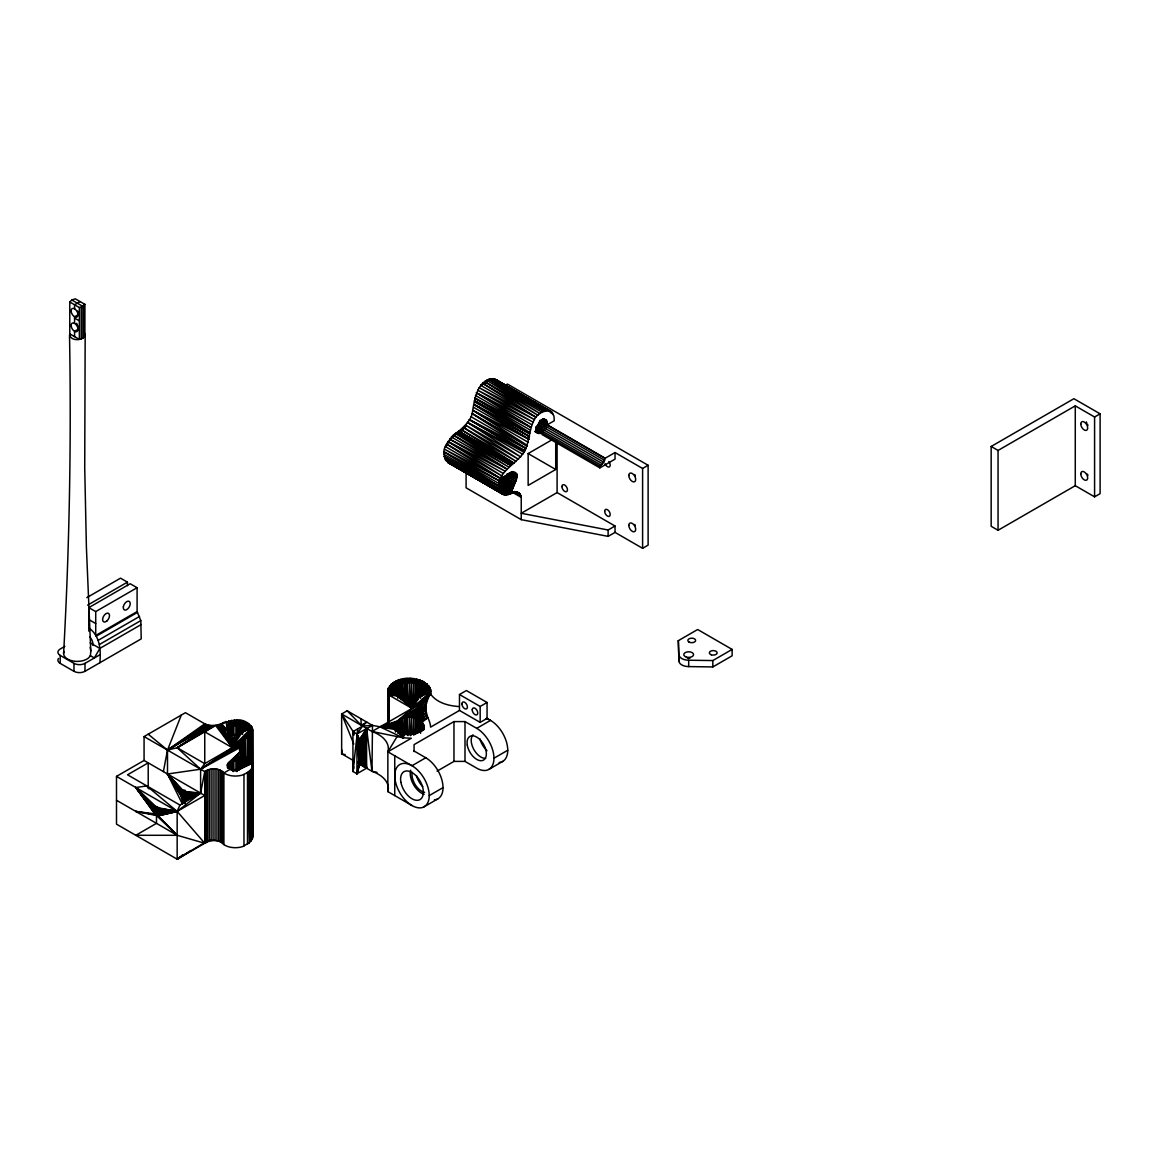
<?xml version="1.0" encoding="UTF-8"?>
<svg xmlns="http://www.w3.org/2000/svg" width="1158" height="1158" viewBox="0 0 1158 1158"><rect width="100%" height="100%" fill="white"/><g stroke="black" fill="none" stroke-linecap="round" stroke-linejoin="round"><path stroke-width="1.5" d="M88.833 631.153L88.819 607.617L130.188 583.733L137.093 587.714L137.093 611.598L140.798 620.616L141.218 638.869L84.997 671.322A7.802 4.502 0 0 1 73.967 671.322L60.187 663.375L60.187 655.414A7.802 4.502 0 0 1 60.187 649.03L64.848 646.338M69.77 333.851L69.784 302.006L71.81 299.98L75.313 298.822L84.91 304.351L84.896 336.196C81.784 341.263 69.219 340.959 69.77 333.851L79.366 339.395L79.366 307.55L69.784 302.006M73.967 671.322L73.967 663.36L60.187 655.414M74.575 336.616L74.575 331.333L78.701 328.944M74.575 323.372L74.561 316.785L78.715 314.397M81.248 338.947L81.248 307.102L84.91 304.351M82.869 338.223L82.869 306.378L71.81 299.98M84.114 337.296L84.129 305.437M84.997 671.322L84.997 663.375L99.849 654.791M137.093 587.714L95.723 611.598L95.723 635.481L137.093 611.598M99.849 662.752C101.108 650.478 100.037 635.583 88.833 627.969M74.575 308.824L74.575 304.771L80.105 301.587M387.814 722.795L387.887 692.137C390.68 674.434 421.223 674.332 429.965 687.736C432.195 694.728 424.943 700.72 426.13 708.03C425.16 714.935 430.486 720.58 430.573 727.137L459.48 710.447L480.165 722.389L487.055 718.409L490.514 720.392L476.72 728.353L464.995 721.593L453.965 721.593L414.057 744.637L414.057 751.556M423.842 694.467C424.566 675.592 396.152 683.061 387.8 690.197L387.8 723.084M423.842 729.497C426.101 713.169 392.446 713.125 394.617 729.424M521.245 519.653L521.245 497.361C519.464 486.649 508.97 496.753 503.165 494.423L448.016 462.578C431.746 441.763 468.223 431.644 472.189 413.594C474.331 400.35 477.443 376.075 495.885 379.665L551.049 411.51L553.958 415.983L554.262 420.759L547.256 424.798L605.185 458.235L615.028 452.546L642.603 468.469L648.118 465.284L648.118 545.129L642.603 548.313L615.028 532.39L608.124 536.371L521.245 519.653L466.095 487.808L466.095 472.363M511.604 472.667L506.828 478.616L499.851 481.178L444.701 449.333L500.676 478.544C504.454 477.357 515.817 466.529 517.119 475.851C516.584 484.218 507.667 488.43 503.165 494.423C488.213 476.474 517.004 464.488 524.487 451.446C531.797 437.912 527.947 410.974 549.543 410.786M387.887 723.055L388.263 688.272L403.751 678.921L389.233 686.404L400.567 679.558L390.68 684.653L397.614 680.484L392.605 683.061M242.543 734.404L242.615 729.048L240.603 727.021L235.088 725.704L229.559 727.021L227.286 730.206L232.324 747.721L200.609 769.216L167.505 773.993L167.505 750.109L181.299 715.079M242.572 767.653L242.615 764.077C239.315 759.344 229.168 759.286 227.286 765.235C231.976 775.093 246.191 766.031 252.27 763.194C248.956 756.927 237.752 754.871 239.88 745.795C241.834 737.574 259.653 733.26 249.361 724.315C235.002 711.663 219.644 730.886 204.749 723.837L185.439 712.691L144.07 736.575L144.07 760.459L204.749 795.488L177.16 811.411L158.197 815.854L135.79 811.411L154.752 813.871L160.267 810.687M423.596 694.829L423.669 689.575L428.851 685.898L423.133 688.286L422.974 695.292M423.625 728.107L423.669 724.604L423.669 729.801M85.171 335.024L84.722 467.76L86.401 547.387L90.787 651.086L90.44 655.37L89.079 657.454A13.65 7.874 0 0 1 72.042 660.798A13.65 7.874 0 0 1 64.081 651.462M388.031 722.925L387.887 692.137L410.424 678.53L402.579 683.365L402.579 698.94M388.712 721.564L388.48 694.047L398.888 684.928L399.438 697.319M241.732 733.332L241.834 727.962L247.494 723.041L238.982 726.312L238.707 735.344M241.732 768.362L241.834 762.992L247.45 758.099L240.603 762.051L240.415 769.245M422.974 730.336L423.133 723.316L423.133 730.235M388.495 717.656L388.379 722.867L388.263 688.272L407.066 678.574L387.8 690.197L410.424 678.53L400.625 684.06L400.625 699.635M240.415 734.215L240.603 727.021L247.494 723.041M238.707 770.374L238.982 761.342L245.033 756.579L235.088 760.734L235.088 771.344M421.99 695.857L422.25 687.056L427.259 684.19L423.133 688.286L423.133 695.205M421.99 730.886L422.25 722.085L427.765 717.801L419.572 719.958L419.008 732.348M236.825 734.679L237.101 725.863L245.293 721.97L238.982 726.312L238.982 735.156M236.768 771.474L237.101 760.893L245.033 756.579M420.586 698.274L421.063 685.927L424.349 682.163L419.572 684.928L419.008 697.319M420.586 733.303L421.063 720.956L427.765 717.801M417.112 698.288L417.821 684.06L422.786 681.295L419.572 684.928L419.572 697.044M417.112 733.318L417.821 719.089L426.52 712.937L413.739 717.888L412.827 734.056M63.603 653.503C69.451 547.459 71.42 441.212 69.509 335.024M414.998 699.446L415.867 683.365L420.021 680.195L411.51 682.554L410.468 700.604M414.998 734.476L415.867 718.394L426.52 712.937M210.886 839.825L204.749 843.256L177.16 835.294L158.197 815.854L177.16 811.411L200.609 793.1L200.609 769.216L204.749 763.643L232.324 747.721L233.062 734.563L228.329 732.464L221.569 723.779L223.798 722.447M410.468 735.634L411.51 717.584L426.13 708.03L406.936 717.584L406.936 734.896M412.726 700.822L413.739 682.858L420.021 680.195M353.74 759.373L352.929 771.445L356.954 773.761L366.594 768.188L371.993 771.3L377.016 772.328M148.21 734.186L167.505 750.109L177.16 747.721L204.749 731.798L232.324 747.721L252.618 730.597L252.487 838.16L249.361 842.792L242.456 846.657A14.837 8.569 0 0 1 223.899 844.602C219.267 839.333 210.249 839.376 204.749 843.256L177.16 859.178L116.495 824.149L116.495 776.381L144.07 760.459M353.61 760.69L341.653 753.786L341.653 713.979L347.168 710.795L372.485 725.415L371.993 771.3A34.711 20.048 0 0 1 387.858 791.609L411.987 805.534M357.764 728.86L352.929 771.445L352.929 731.639L362.584 726.066L366.724 722.085L361.209 725.27L347.168 710.795M372.485 725.415L356.954 733.955L356.954 773.761L359.009 762.615L359.009 742.712L360.428 738.095L364.538 739.528L366.594 768.188L359.82 764.41L359.009 762.615L356.954 733.955L362.584 726.066L372.485 725.415L396.195 729.757L403.085 737.791L411.336 738.239L387.858 751.803L387.858 791.609M359.009 762.615L359.009 742.712L356.954 733.955L352.929 731.639L353.769 735.142M359.11 741.829L356.954 733.955L359.82 739.991L366.594 728.382L364.437 740.411L364.437 758.664L366.594 768.188L358.169 762.992M359.11 763.383L356.954 773.761L359.82 764.41L362.483 763.687L364.437 760.314L364.538 739.528C364.538 736.256 360.456 737.878 359.82 739.991M505.337 479.615L513.023 484.377C508.883 489.183 503.773 483.118 506.828 478.616L499.359 483.755L444.194 451.909L499.851 481.178L507.696 476.792M160.079 812.612L156.475 815.391L156.475 823.352L135.79 835.294L177.16 835.294L156.475 815.391C153.03 814.277 151.105 805.403 156.475 807.43L177.16 811.411L204.749 843.256L209.67 840.187M158.921 815.637L159.804 812.308L158.197 808.964L135.79 787.527L146.82 785.935L177.16 811.411L177.16 859.178L204.691 842.561M184.44 803.42C180.141 800.366 178.694 784.545 186.496 794.084C190.288 798.716 183.731 802.508 181.618 796.907L167.505 773.993L184.064 791.507L200.609 793.1L204.749 771.604C210.249 767.725 219.267 767.682 223.899 772.951L223.899 844.602M547.256 424.798C546.648 408.398 527.165 435.929 541.93 432.86L541.93 434.453L599.858 467.89L615.028 459.133L615.028 452.546M342.117 750.21L341.653 753.786L345.171 754.654M394.617 694.395L395.312 688.286L387.887 692.137L387.887 723.301M423.669 694.771L423.669 689.575L429.965 687.736L423.857 690.892C420.528 702.501 397.918 702.501 394.603 690.892L388.48 694.047L388.48 723.475M227.286 730.206L226.157 721.477L221.569 723.779L227.286 730.206L228.763 720.754L227.547 734.346L227.547 729.048L231.528 720.29L228.329 727.962L228.329 733.26L228.329 727.962L234.408 720.088M413.739 698.925L412.016 708.406L409.744 711.07M353.827 766.668L352.929 771.445L353.653 767.986M163.379 771.604L167.505 750.109L204.749 723.837M364.538 739.528L360.514 737.212L364.437 738.761L366.594 728.382L371.993 771.3M206.052 724.445L167.505 750.109L210.669 725.574L177.16 747.721L200.609 769.216L240.56 743.899L240.56 752.845L240.56 743.899L232.324 747.721L235.088 734.708L238.982 734.114L251.894 727.296L252.27 803.913L251.879 769.78M241.834 733.26L241.834 727.962L249.361 724.315L242.615 729.048L242.615 731.378L232.324 747.721L215.678 725.559L204.749 731.798L204.749 763.643M240.603 768.42L242.615 766.408L242.615 764.077L250.2 760.082L241.834 762.992L241.834 768.29M356.954 773.761L359.385 763.99M359.11 761.747L359.82 744.507L359.009 742.712M360.428 738.095L364.437 740.411L364.538 759.431L360.428 757.998L359.718 759.836L366.594 768.188L366.594 728.382L360.399 739.166M599.858 467.89L599.858 466.298L603.752 462.187L605.185 458.235M363.728 737.747L366.594 728.382L361.064 738.457M217.299 725.299L232.324 747.721L237.101 734.563M230.789 768.97L223.899 772.951A14.837 8.569 0 0 0 242.456 775.006C247.132 773.139 254.123 769.317 252.27 763.194L241.834 767.493L251.46 761.588L242.876 765.235L250.2 760.082M363.149 737.574L366.594 728.382L364.162 738.153L361.672 737.009M415.867 698.419L412.016 708.406L397.397 720.956L380.027 726.877L371.993 731.494L341.653 713.979L353.812 744.116M507.957 476.618L515.498 481.294L510.519 493.945L516.381 479.47L507.276 473.854M434.395 799.889A24.376 14.07 60 0 0 442.428 782.128A24.376 14.07 60 0 0 425.768 757.766L411.987 765.727L387.858 751.803A34.711 20.048 0 0 0 371.993 731.494L403.085 737.791L404.707 733.955C411.452 735.069 422.25 734.027 423.857 725.921L423.857 729.381M184.947 792.159L200.609 793.1L179.924 805.042L177.16 811.411L159.471 815.131M362.483 737.632L366.594 728.382L361.774 737.936M360.428 757.998L364.437 760.314L366.594 768.188L358.473 761.371L360.399 759.069L359.82 744.507L362.483 743.783L364.437 740.411L360.152 739.021L364.162 741.337L364.437 758.664L360.514 757.115L364.538 759.431M218.833 724.908L232.324 747.721L238.982 734.114M508.507 494.712L515.498 481.294L507.841 476.864M417.821 697.724L412.016 708.406L380.027 726.877L403.085 737.791L402.579 733.448L397.397 730.886M141.218 624.524L99.849 648.408L94.334 657.976L90.353 655.674M387.858 751.803L397.093 736.575M515.498 481.294L506.567 495.045L501.979 492.396L506.567 495.045L514.355 482.973L506.857 478.312M513.023 484.377L504.772 494.958L448.016 462.578L501.79 493.482L513.023 484.377L505.366 479.948M358.169 743.089L360.399 744.681L360.399 759.069L362.483 757.535L361.774 744.305L358.473 741.467L359.139 740.773L363.149 743.089L364.437 758.664L361.759 757.115M220.266 724.401L232.324 747.721L251.894 727.296L251.894 839.796L250.837 769.694L250.837 841.359L249.361 771.127L249.361 842.792L247.494 772.4L247.494 844.052M461.984 429.922L449.622 439.157L506.567 468.845L451.417 437L458.814 431.456L513.964 463.301L458.959 431.326L463.171 428.446M229.559 769.129L229.559 762.051L240.56 751.556L228.329 762.992L228.329 768.29M221.511 723.808L232.324 747.721L252.487 728.932L252.618 836.496L251.879 799.107L252.487 800.583M448.132 444.325L445.512 446.699L500.676 478.544L508.84 475.113L499.851 481.178M229.559 734.1L229.559 727.021L237.289 720.16L228.329 727.962M510.171 473.709L500.676 478.544L446.626 444.079L449.261 441.849M159.703 809.847L154.752 813.871L135.79 787.527L155.592 807.054M184.44 802.899L182.342 797.949L187.278 793.925M409.223 699.75L409.223 682.453L413.768 678.791L402.579 683.365L403.447 699.446M135.79 811.411L155.592 814.74L160.441 810.861M185.179 803.681L183.167 798.817L188.016 794.938M389.189 721.188L389.189 695.22L394.603 690.892M460.493 431.63L463.272 429.43M421.063 696.32L421.063 685.927L425.218 682.641M182.674 854.879L177.16 859.178L190.882 850.45M221.569 723.779L232.324 747.721L252.27 732.261L252.618 836.496M185.381 802.784L184.064 799.469L187.668 796.69M429.227 695.379L412.016 708.406L389.189 695.22L394.777 692.209M238.982 770.186L238.982 761.342L245.149 756.681M428.981 695.871L412.016 708.406L397.397 695.857L389.189 695.22L395.312 693.497L395.312 688.286L395.312 693.483M116.495 800.265L177.16 835.294L157.372 815.782L160.976 813.162M188.551 797.24L184.947 799.86L187.712 798.267M228.329 732.464L232.324 747.721L251.46 733.854L251.793 762.601M229.559 733.39L232.324 747.721L245.033 738.876L245.062 758.548L245.149 738.761L251.46 733.854L251.46 762.514M229.747 769.245L229.559 762.051L241.689 753.38M388.48 694.047L394.777 689.575L394.849 694.829L394.777 689.575M429.965 687.736L423.669 692.209L430.573 689.647L430.646 695.046M451.417 437L464.358 427.823M235.088 760.734L243.223 755.103L229.559 762.051M242.615 732.58L242.615 729.048L250.837 725.748L242.615 731.378L251.894 727.296L241.834 732.464M398.888 732.073L398.888 719.958L427.186 700.677L412.016 708.406L398.888 696.87M457.396 432.354L511.604 464.763L456.44 432.918L510.519 465.386L455.355 433.541L508.507 466.949L453.343 435.104L458.814 431.456L512.56 464.199L457.396 432.354L453.343 435.104L506.567 468.845M231.18 734.114L232.324 747.721L243.223 740.353L243.6 754.741M485.13 382.574L480.888 385.44L536.038 417.285L479.166 387.713L534.33 419.558L477.661 390.174L532.825 422.019L476.401 392.765L530.581 427.244L474.751 398.019L529.568 432.383L474.418 400.538L529.568 433.642L474.331 404.576L529.452 436.624L474.302 404.764L529.076 439.36L473.202 410.54L527.339 445.439L472.189 413.594L526.036 448.479L469.323 419.601L524.009 452.199L467.528 422.438L520.709 456.932L465.545 425.087L518.567 459.35L463.403 427.505L466.138 425.854M160.629 814.233L158.197 815.854L160.962 814.262M188.204 798.311L185.787 799.932L188.537 798.34M458.959 431.326L514.123 463.171L461.145 429.632L465.588 426.665M204.749 731.798L214.013 725.704L177.16 747.721L204.749 763.643M397.86 698.274L397.397 685.927L387.887 692.137L396.195 687.056L396.47 695.857M241.834 762.992L248.521 758.722L241.544 762.76M427.982 698.26L412.016 708.406L400.625 697.724M207.499 724.937L167.505 750.109L209.048 725.328M177.16 747.721L212.334 725.704M399.51 734.114L398.888 719.958L426.274 705.569L406.936 717.584L407.978 735.634M229.747 734.215L229.559 727.021L240.111 720.508M430.573 694.858L430.573 689.647L422.25 694.728L430.646 691.587L412.016 708.406L402.579 698.419M398.888 719.958L426.622 703.109M232.324 747.721L241.689 742.075L241.964 754.625M239.938 751.151L239.88 745.795L200.609 769.216L239.648 747.721L239.663 751.296M505.453 481.656L511.604 485.405L500.676 492.15L444.701 458.611L499.851 490.456L507.696 485.795L499.359 488.459L444.194 456.614L499.185 486.201L506.263 483.769L499.359 488.459L506.828 484.985M235.088 734.548L235.088 725.704L242.804 721.116L229.559 727.021M247.45 758.852L247.45 737.342L250.2 735.359L250.649 760.545M86.836 597.629L120.533 578.16L127.438 582.141L127.438 585.687M87.603 605.142L127.438 582.141M488.806 379.332L541.93 412.161L486.78 380.316L539.903 413.536L484.739 381.691L490.789 378.767L543.971 411.177L488.806 379.332L484.739 381.691L537.92 415.259L482.756 383.414L490.789 378.767L545.954 410.612L492.671 378.637L547.821 410.482L494.379 378.927L551.049 411.51M485.303 382.893L480.888 385.44L483.885 383.993M504.671 385.686L507.465 384.08L648.118 465.284M96.23 636.22L137.585 612.336M98.198 640.331L139.568 616.447M99.429 644.499L140.798 620.616M555.724 441.184L555.724 469.482L528.149 485.405L528.149 453.56L552.656 439.418M506.075 482.22L499.185 486.201L444.021 454.356M615.028 526.021L557.099 492.584L521.245 513.284L608.124 530.002L615.028 526.021L615.028 532.39M182.486 804.245L167.505 773.993L181.068 791.783L183.833 790.19M154.752 806.967L135.79 787.527L153.145 808.458L155.91 806.865M183.167 791.131L167.505 773.993L180.735 792.535L184.86 790.147M154.043 807.198L135.79 787.527L153.03 809.428L157.17 807.039M182.342 791.044L167.505 773.993L180.619 793.505L184.744 791.117M156.113 806.417L153.493 807.705L135.79 787.527L153.145 810.528L158.66 807.343M181.618 791.276L167.505 773.993L180.735 794.605L186.25 791.421M135.79 787.527L153.493 811.686L159.008 808.501M167.505 773.993L181.068 795.763L186.583 792.579M154.043 812.829L159.558 809.645M181.618 796.907L187.133 793.722M182.342 797.949L187.857 794.764M155.592 814.74L159.732 812.351M183.167 798.817L188.682 795.633M156.475 815.391L160.615 813.003M184.064 799.469L188.189 797.08M157.372 815.782L160.137 814.19M459.48 710.447L459.48 694.525L466.37 690.544L487.055 702.486L487.055 718.409M459.48 694.525L480.165 706.467L487.055 702.486M991.161 446.467L1073.9 398.699L1100.1 413.826L1100.1 493.655L1094.585 496.84L1075.275 485.694L998.051 530.277L991.161 526.297L991.161 446.467L998.051 450.448L1075.275 405.865L1094.585 417.01L1100.1 413.826M437.073 771.141L453.965 761.399L464.995 761.399L476.72 768.159A24.376 14.07 60 0 0 493.959 758.215L507.74 750.254M678.342 640.663L697.652 629.518L732.131 649.421L732.131 655.79L712.821 666.936L688.692 666.588A9.756 5.631 0 0 1 678.935 660.957L678.342 640.663L678.935 660.957M429.227 795.589L443.007 787.628M424.175 806.75L437.956 798.788M488.908 769.375L502.702 761.414M678.935 654.588A9.756 5.631 0 0 0 688.692 660.219L712.821 660.567L732.131 649.421M233.062 771.503L233.062 760.893L243.223 755.103L231.18 761.342L231.18 770.186M404.707 735.2L404.707 717.888L426.274 705.569L400.625 719.089L400.625 732.942M242.876 730.206L250.837 725.748M426.13 708.03L409.223 717.482L409.223 734.78M406.936 699.866L406.936 682.554L413.768 678.791L404.707 682.858L404.707 700.17M242.615 766.408L251.46 761.588M402.579 733.984L402.579 718.394L426.274 705.569M423.133 693.497L430.573 689.647M238.982 761.342L246.495 757.535L240.603 762.051L240.603 769.129M181.068 791.783L183.688 790.494M233.062 734.708L233.062 725.863L242.804 721.116L231.18 726.312L231.18 735.156M444.194 456.614L499.851 490.456L508.84 486.157M499.359 483.755L506.263 480.469L499.185 486.201L444.194 451.909M186.496 799.715L200.609 793.1L185.787 793.042M187.046 799.208L200.609 793.1L186.496 794.084M180.735 792.535L184.802 790.726M153.145 808.458L157.213 806.648M421.063 695.857L430.646 691.587L419.572 696.87L412.016 708.406L404.707 698.925M499.851 490.456L510.171 486.013L505.568 483.233L510.171 486.013M180.619 793.505L184.817 791.768M153.03 809.428L157.242 807.691M187.393 798.441L200.609 793.1L187.046 795.228M409.223 682.453L416.981 679.341L411.51 682.554L411.51 699.866M180.735 794.605L186.525 792.347M153.145 810.528L158.935 808.27M181.068 795.763L187.031 793.491M153.493 811.686L159.442 809.413M235.088 725.704L245.293 721.97M187.509 797.486L200.609 793.1L187.393 796.386M422.786 681.295L415.867 683.365L415.867 698.94M396.47 730.886L396.195 722.085L380.027 726.877L395.312 728.527L403.085 737.791L400.625 732.753M421.063 685.927L427.259 684.19M79.366 307.55L81.248 307.102M395.312 723.316L380.027 726.877L394.777 727.238L395.312 728.527L395.312 723.316L395.515 732.088M159.804 814.364L177.16 811.411L116.495 776.381M394.835 728.107L394.777 724.604L380.027 726.877L394.603 725.921L394.777 727.238M159.934 813.408L177.16 811.411L157.372 808.081M389.189 695.22L396.195 694.728M159.804 812.308L177.16 811.411L158.197 808.964M159.471 811.15L177.16 811.411L158.921 810.007M451.417 463.2L449.622 463.113L503.165 494.423M233.062 734.563L235.088 734.708M458.713 706.539C448.233 705.772 436.363 702.761 430.197 693.512L412.016 708.406L406.936 699.229M402.579 733.448L404.707 733.955M359.718 739.933L363.728 742.249L363.728 757.65L363.149 743.089L359.718 739.933L364.162 741.337L364.162 758.056L361.672 756.912M363.149 762.992L359.139 760.676L366.594 768.188L364.162 761.24L359.718 759.836L363.728 762.152L366.594 768.188L358.387 762.963M364.437 760.314L360.152 758.924L364.162 761.24M78.006 314.802L79.366 315.367M446.626 444.079L501.79 475.924L448.016 441.545L504.772 471.002L449.622 439.157M524.979 450.52L469.323 419.601L524.487 451.446M510.504 389.233L513.602 390.97M516.7 392.692L552.308 412.639L495.885 379.665L552.308 412.639M513.168 491.803L521.013 496.189L513.298 491.629M516.396 491.687L519.522 493.453M550.224 412.378L553.278 414.144M543.652 418.791L546.706 420.557L543.594 418.733M541.322 419.775L547.444 423.307L541.307 419.601M539.599 420.644L605.185 458.51M539.049 422.496L604.635 460.363M538.181 424.32L603.752 462.187M537.037 425.999L602.609 463.851M476.401 392.765L531.565 424.61M535.705 427.403L601.277 465.255M535.807 429.329L599.858 466.298M475.431 395.399L530.581 427.244M535.908 430.819L540.511 433.468L535.908 430.689M536.111 431.833L539.179 433.599L536.096 431.775M474.751 398.019L529.915 429.864M474.404 401.797L529.568 433.642M474.331 404.576L529.495 436.421M473.926 407.515L529.076 439.36M473.202 410.54L528.366 442.385M470.886 416.634L526.036 448.479M528.149 453.56L555.724 469.482M467.528 422.438L522.692 454.283M461.145 429.632L516.309 461.477L463.403 427.505M512.328 471.668L516.931 474.317L512.285 471.567M510.982 472.319L517.119 475.851L510.968 472.146M509.259 473.188L516.931 477.617L509.288 472.942M507.175 474.158L516.381 479.47M448.016 441.545L503.165 473.39M506.697 478.544L514.355 482.973L504.772 494.958L477.328 478.63M505.467 481.873L511.604 485.405L501.79 493.482L445.512 460.305M515.542 491.571L520.13 494.234M514.499 491.6L520.637 495.146L514.456 491.499M513.341 491.774L521.013 496.189M512.053 492.049L521.245 497.361M69.77 324.602L71.116 325.369M414.057 751.006L425.768 757.766M361.759 737.212L364.437 738.761M358.473 741.467L362.483 743.783L363.149 757.477L362.483 743.783L359.139 740.773M357.764 741.989L361.774 744.305L361.774 757.839L361.064 744.608L358.864 742.857M358.387 743.06L361.064 744.608L361.064 758.36L360.399 744.681M361.484 756.507L364.162 758.056L363.728 742.249M358.473 761.371L362.483 763.687M357.764 761.892L361.774 764.208M88.819 607.617L95.723 611.598M88.819 619.559L95.723 623.54M90.208 642.835L99.849 648.408M144.07 736.575L204.749 771.604L204.749 843.256M179.924 805.042L127.525 774.789L148.21 762.847L148.21 787.614M74.575 318.103L79.366 320.867M78.035 329.35L79.366 330.131M455.991 465.921L459.031 467.731M469.714 474.085L472.754 475.909M472.189 413.594L526.991 446.279M539.628 420.397L547.256 425.073M535.792 429.111L541.93 432.86M539.121 422.236L546.706 426.926M535.676 427.07L543.363 431.818M538.296 424.074L545.838 428.75M537.196 425.768L544.694 430.414M482.756 383.414L536.038 417.285M358.864 762.775L361.064 764.512M148.991 788.598L146.82 785.935L148.919 788.67M146.82 785.935L149.107 788.569M398.888 731.899L403.085 737.791M341.653 713.979L354.03 732.884M497.144 380.794L498.128 382.299M356.954 733.955L359.385 740.903M409.223 699.331L412.016 708.406L411.51 699.229M352.929 731.639L353.798 734.794M90.237 647.38L90.787 651.086M406.936 682.554L407.978 700.604M404.707 682.858L405.72 700.822M404.707 717.888L405.618 734.056M402.579 718.394L403.447 734.476M400.625 684.06L401.334 698.288M400.625 719.089L401.334 733.318M397.86 733.303L397.397 720.956L397.397 731.349M360.978 718.771L361.209 725.27M245.8 758.577L245.149 738.761L250.2 735.359L250.2 762.225M233.062 725.863L233.337 734.679M233.062 760.893L233.395 771.474M231.18 726.312L231.455 735.344M231.18 761.342L231.455 770.374M359.82 759.894L359.385 744.087L359.385 760.806L359.11 743.479M249.086 760.155L248.521 736.72L248.521 760.01M228.329 762.992L228.43 768.362M247.45 737.342L247.769 758.664M227.59 767.653L227.547 764.077L227.547 767.609M251.894 768.145L252.487 838.16L252.487 728.932M1094.585 417.01L1094.585 496.84M1075.275 405.865L1075.275 485.694M998.051 450.448L998.051 530.277M712.821 660.567L712.821 666.936M688.692 660.219L688.692 666.588M642.603 468.469L642.603 548.313M608.124 530.002L608.124 536.371M557.099 441.965L557.099 492.584M480.165 706.467L480.165 722.389M464.995 721.593L464.995 761.399M453.965 721.593L453.965 761.399M423.857 690.892L423.857 694.351M422.25 687.056L422.25 695.712M422.25 722.085L422.25 730.741M421.063 720.956L421.063 731.349M419.572 732.073L419.572 719.958L427.027 715.369L417.821 719.089L417.821 732.942M417.821 684.06L417.821 699.635M415.867 718.394L415.867 733.984M413.739 682.858L413.739 700.17M413.739 735.2L413.739 717.888L426.216 710.476L411.51 717.584L411.51 734.896M398.888 684.928L398.888 697.044M397.397 685.927L397.397 696.32M396.195 687.056L396.195 695.712M396.195 722.085L396.195 730.741M394.777 724.604L394.777 729.801M394.748 755.783L394.748 795.589M243.976 774.441L243.976 846.093M243.223 740.353L243.223 756.464M242.615 764.077L242.615 767.609M241.689 742.075L241.689 754.611M240.603 727.021L240.603 734.1M239.88 745.795L239.88 751.166M239.648 747.721L239.648 751.31M237.101 725.863L237.101 734.708M237.101 760.893L237.101 771.503M223.031 771.923L223.031 843.574M221.873 770.996L221.873 842.662M220.44 770.215L220.44 841.88M218.775 769.592L218.775 841.258M216.951 769.158L216.951 840.824M215.026 768.926L215.026 840.578M213.043 768.883L213.043 840.549M211.103 769.057L211.103 840.722M209.236 769.433L209.236 841.084M207.514 769.998L207.514 841.649M206.008 770.736L206.008 842.387M89.948 637.059A7.802 4.502 60 0 1 92.901 643.443L92.958 644.47A7.802 4.502 60 0 1 92.901 645.426M60.187 663.375A7.802 4.502 0 0 1 58.493 658.453M84.997 663.375A7.802 4.502 0 0 1 73.967 663.36M84.114 332.766A7.831 4.516 0 0 1 84.896 336.196M78.353 326.628A4.878 2.823 59.9 0 1 76.746 323.285M78.368 312.081A4.878 2.808 60.1 0 1 77.658 311.039M687.432 658.251A4.878 2.808 0 0 1 689.951 658.251M476.72 728.353A24.376 14.07 60 0 1 493.959 758.215M486.042 718.496A24.376 14.07 60 0 1 506.437 741.873A24.376 14.07 60 0 1 499.127 762.514M486.997 750.76A16.082 9.293 60 0 1 479.861 738.761M485.68 758.316A13.65 7.874 60 0 1 473.68 749.183A13.65 7.874 60 0 1 473.043 734.809M422.786 786.557A13.65 7.874 60 0 1 416.591 775.817M424.624 792.39A13.65 7.874 60 0 1 412.19 772.299M424.161 794.33A16.082 9.293 60 0 1 410.67 770.229M608.819 461.55A3.894 2.258 60 0 1 609.383 466.891A3.894 2.258 60 0 1 605.055 463.736M635.337 525.587A4.878 2.808 60 0 1 634.787 524.444M635.337 475.692A4.878 2.808 60 0 1 634.787 474.548M1088.028 475.171A4.878 2.808 60 0 1 1087.319 474.129M1088.028 425.276A4.878 2.808 60 0 1 1087.319 424.219M1086.769 423.09A4.878 2.808 60 0 1 1086.421 421.932M123.37 606.792L123.313 607.863A4.878 2.808 -60 0 0 126.512 609.73A4.878 2.808 -60 0 0 130.13 604.462L130.188 603.39A4.878 2.808 -60 0 0 126.975 601.523A4.878 2.808 -60 0 0 123.37 606.792M547.256 421.773L542.668 419.124L547.256 421.773M538.036 433.251L534.967 431.485L538.036 433.251M106.956 620.905A4.878 2.808 -60 0 0 108.505 613.349A4.878 2.808 -60 0 0 102.729 618.459A4.878 2.808 -60 0 0 106.956 620.905M71.246 326.469A4.878 2.823 59.9 0 0 77.021 331.579A4.878 2.823 59.9 0 0 75.473 324.023A4.878 2.823 59.9 0 0 71.246 326.469M71.116 310.807A4.878 2.808 60.1 0 0 76.283 317.249A4.878 2.808 60.1 0 0 76.298 310.358A4.878 2.808 60.1 0 0 71.116 310.807M711.287 654.791A3.894 2.258 0 0 0 717.135 652.837A3.894 2.258 0 0 0 711.287 650.897A3.894 2.258 0 0 0 711.287 654.791M688.967 642.01A3.894 2.258 0 0 0 695.495 641.011A3.894 2.258 0 0 0 690.718 638.246A3.894 2.258 0 0 0 688.967 642.01M686.245 657.035A4.878 2.808 0 0 0 693.57 654.588A4.878 2.808 0 0 0 686.245 652.157A4.878 2.808 0 0 0 686.245 657.035M394.748 775.686A24.376 14.07 60 0 0 420.6 807.85A24.376 14.07 60 0 0 420.6 773.37A24.376 14.07 60 0 0 394.748 775.686M467.282 745.13A13.65 7.874 60 0 0 483.175 760.27A13.65 7.874 60 0 0 479.701 739.383A13.65 7.874 60 0 0 467.282 745.13M400.929 782.374A16.082 9.293 60 0 0 419.847 799.671A16.082 9.293 60 0 0 415.172 774.861A16.082 9.293 60 0 0 400.929 782.374M461.897 703.876A3.894 2.258 60 0 0 466.037 709.014A3.894 2.258 60 0 0 466.037 703.499A3.894 2.258 60 0 0 461.897 703.876M472.232 709.84A3.894 2.258 60 0 0 476.372 714.993A3.894 2.258 60 0 0 476.372 709.478A3.894 2.258 60 0 0 472.232 709.84M604.679 511.286A3.894 2.258 60 0 0 608.819 516.439A3.894 2.258 60 0 0 608.819 510.924A3.894 2.258 60 0 0 604.679 511.286M561.934 486.606A3.894 2.258 60 0 0 566.074 491.759A3.894 2.258 60 0 0 566.074 486.23A3.894 2.258 60 0 0 561.934 486.606M628.808 525.37A4.878 2.808 60 0 0 633.976 531.812A4.878 2.808 60 0 0 633.976 524.921A4.878 2.808 60 0 0 628.808 525.37M628.808 475.475A4.878 2.808 60 0 0 633.976 481.916A4.878 2.808 60 0 0 633.976 475.012A4.878 2.808 60 0 0 628.808 475.475M1080.79 424.016A4.878 2.808 60 0 0 1085.972 430.443A4.878 2.808 60 0 0 1085.972 423.553A4.878 2.808 60 0 0 1080.79 424.016M1080.79 473.911A4.878 2.808 60 0 0 1085.972 480.338A4.878 2.808 60 0 0 1085.972 473.448A4.878 2.808 60 0 0 1080.79 473.911"/></g></svg>
